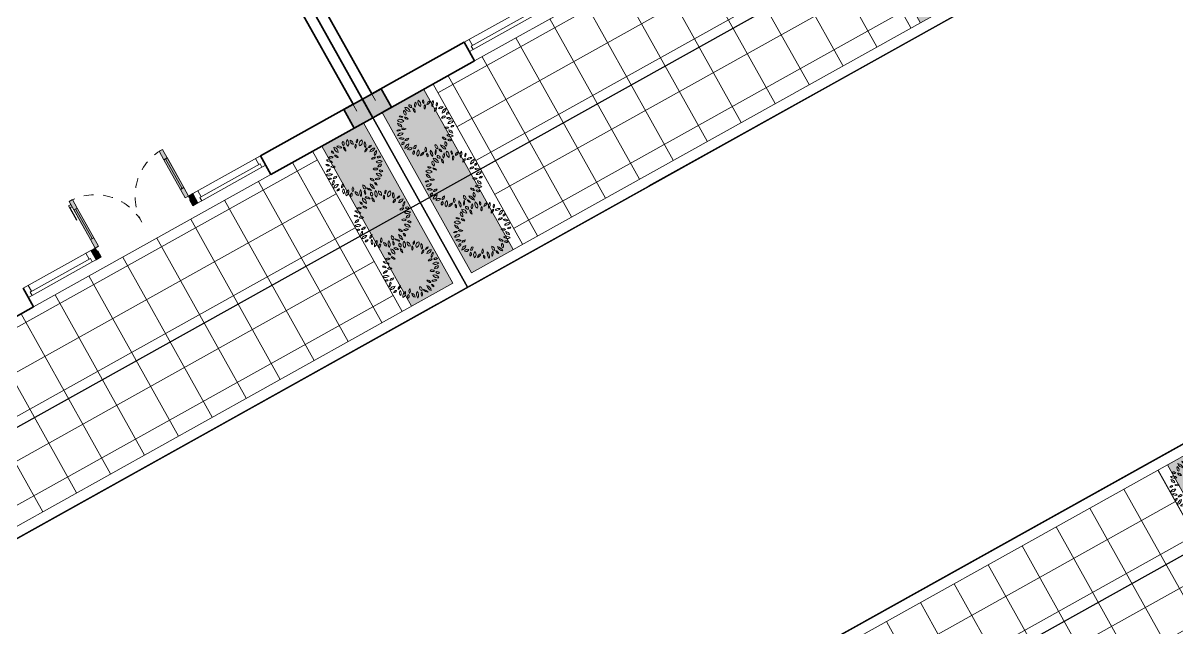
# Model space of a CAD drawing. Header units: millimetres. Extents: x 567980 to 569372, y 2065777 to 2066674.
# Drawn here: x 569128.49 to 569140.37, y 2066331.89 to 2066338.13 of the extents above; entities that cross this region are included whole.
import ezdxf

# ---------------------------------------------------------------- set-up
doc = ezdxf.new("R2010")
doc.units = ezdxf.units.MM
doc.linetypes.add('CENTER', pattern=[3, 1.5, -0.5, 0.5, -0.5])
doc.linetypes.add('HIDDEN', pattern=[0.75, 0.5, -0.25])
for name, color, linetype, lineweight in [('A-CAY', 76, 'Continuous', 13), ('A-COT VACH', 2, 'Continuous', 35), ('A-CUA', 25, 'Continuous', 5), ('A-HATCH', 251, 'Continuous', 5), ('A-NET THAY', 125, 'Continuous', 18), ('A-TRUC', 250, 'CENTER', 5), ('A-TUONG', 255, 'Continuous', 35), ('boDnv', 54, 'Continuous', 25)]:
    doc.layers.add(name, color=color, linetype=linetype, lineweight=lineweight)
for name, color, linetype in [('ChiaLo', 128, 'CENTER'), ('datOlienke', 42, 'Continuous'), ('LoLK', 6, 'Continuous'), ('RANHGIOI', 2, 'HIDDEN'), ('ViaHeS', 32, 'Continuous')]:
    doc.layers.add(name, color=color, linetype=linetype)
doc.styles.add('rms', font='romans.shx', dxfattribs={"width": 0.7, "bigfont": 'vns.shx'})
doc.linetypes.add('ADL', pattern='A,0.125,-0.15,["++",rms,S=0.5,R=0,X=0,Y=-0.2245],-1.35,1.125', length=2.75)

# ---------------------------------------------------------------- blocks, each defined once
blk = doc.blocks.new('NEN')
at = {"layer": 'boDnv', "color": 10, "linetype": 'ADL', "ltscale": 0.25}
for points in [[(447.024, -28.766, 0.001711), (440.579, -16.796), (434.623, -15.073), (276.129, -103.512), (274.235, -109.654), (280.307, -121.793)], [(453.046, -54.034), (455.698, -45.19, 0.001456), (450.312, -34.947), (283.441, -128.06), (289.631, -140.435), (295.361, -142.147), (300.824, -138.974)]]:
    blk.add_lwpolyline(points, format="xyb", close=True, dxfattribs=at)
at = {"layer": 'ChiaLo', "ltscale": 5}
for points in [[(425.843, -18.827), (435.588, -36.292)], [(448.369, -29.161), (362.235, -77.223), (352.49, -59.758)], [(450.717, -33.576), (364.672, -81.589), (374.417, -99.054)]]:
    blk.add_lwpolyline(points, dxfattribs=at)
at = {"layer": 'datOlienke'}
for points in [[(448.369, -29.161, 0.001887), (441.258, -15.951), (434.5, -13.997), (275.291, -102.834), (273.162, -109.742), (279.88, -123.176)], [(453.888, -54.71), (456.773, -45.088, 0.001636), (450.717, -33.576), (282.119, -127.653), (288.93, -141.269), (295.49, -143.229), (301.319, -139.843)]]:
    blk.add_lwpolyline(points, format="xyb", close=True, dxfattribs=at)
at = {"layer": 'LoLK'}
for points in [[(431.083, -15.903), (425.843, -18.827), (435.588, -36.292), (440.828, -33.368)], [(425.843, -18.827), (420.604, -21.751), (430.349, -39.216), (435.588, -36.292)], [(443.264, -37.735), (438.025, -40.658), (447.77, -58.123), (453.01, -55.2)]]:
    blk.add_lwpolyline(points, close=True, dxfattribs=at)
at = {"layer": 'RANHGIOI', "color": 1, "ltscale": 9, "const_width": 1}
blk.add_lwpolyline([(-499.271, -471.636), (-50.48, -321.024, 0.050684), (130.425, -239.135), (301.319, -139.843), (460, -51.299, 0.006594), (435.293, -5.051), (303.078, 234.769), (284.672, 225.077), (-55.993, 76.586), (-56.839, 76.223, -0.005137), (-90.743, 62.093)], format="xyb", dxfattribs=at)
at = {"layer": 'ViaHeS'}
blk.add_lwpolyline([(441.258, -15.951), (434.5, -13.997), (275.291, -102.834), (273.162, -109.742), (288.93, -141.269), (295.49, -143.229), (301.319, -139.843), (453.888, -54.71), (456.773, -45.088, 0.004151)], format="xyb", close=True, dxfattribs=at)
blk.add_lwpolyline([(450.717, -33.576), (448.369, -29.161), (279.88, -123.176), (282.119, -127.653), (450.717, -33.576)], dxfattribs=at)
blk = doc.blocks.new('NEN A')
at = {"layer": 'datOlienke'}
for points in [[(7.63, 25, 0.001887), (7.857, 40), (2.908, 45), (-179.409, 45), (-184.635, 40.005), (-185.313, 25)], [(0, 0), (7.208, 6.997, 0.001636), (7.529, 20), (-185.54, 20), (-186.227, 4.791), (-181.454, -0.117), (-174.714, 0)]]:
    blk.add_lwpolyline(points, format="xyb", close=True, dxfattribs=at)
at = {"layer": 'LoLK'}
for points in [[(-7.005, 45), (-13.005, 45), (-13.005, 25), (-7.005, 25)], [(-1.005, 45), (-7.005, 45), (-7.005, 25), (-1.005, 25)], [(-1.005, 20), (-7.005, 20), (-7.005, 0), (-1.005, 0)]]:
    blk.add_lwpolyline(points, close=True, dxfattribs=at)
blk = doc.blocks.new('*U308')
h = blk.add_hatch(color=254)
h.dxf.hatch_style = 1
h.paths.add_polyline_path([(22, 345), (22, 514), (50, 514), (50, 486), (27, 486), (27, 345)])
h = blk.add_hatch(color=253)
h.dxf.hatch_style = 1
h.paths.add_polyline_path([(50, 450), (90, 450), (90, 550), (50, 550)])
h.paths.add_polyline_path([(50, 100), (90, 100), (90, 0), (50, 0)])
h = blk.add_hatch(color=253)
h.dxf.hatch_style = 1
h.paths.add_polyline_path([(1150, 100), (1110, 100), (1110, 0), (1150, 0)])
h.paths.add_polyline_path([(1150, 450), (1110, 450), (1110, 550), (1150, 550)])
h = blk.add_hatch(color=254)
h.dxf.hatch_style = 1
h.paths.add_polyline_path([(50, 450), (90, 450), (90, 100), (50, 100)])
h = blk.add_hatch(color=254)
h.dxf.hatch_style = 1
h.paths.add_polyline_path([(1110, 450), (1150, 450), (1150, 100), (1110, 100)])
h = blk.add_hatch(color=253)
h.dxf.hatch_style = 1
h.paths.add_polyline_path([(0, 0), (50, 0), (50, -40), (60, -40), (60, -110), (0, -110)])
h = blk.add_hatch(color=253)
h.dxf.hatch_style = 1
h.paths.add_polyline_path([(1200, 0), (1150, 0), (1150, -40), (1140, -40), (1140, -110), (1200, -110)])
at = {"linetype": 'Continuous'}
blk.add_line((70, 100), (70, 450), dxfattribs=at)
for p, q in [((90, 450), (90, 100)), ((1110, 450), (1110, 100)), ((1130, 100), (1130, 450))]:
    blk.add_line(p, q)
for points in [[(22, 345), (22, 514), (50, 514), (50, 486), (27, 486), (27, 345)], [(50, 450), (90, 450), (90, 100), (50, 100)], [(1110, 450), (1150, 450), (1150, 100), (1110, 100)], [(0, 0), (50, 0), (50, -40), (60, -40), (60, -110), (0, -110)], [(1200, 0), (1150, 0), (1150, -40), (1140, -40), (1140, -110), (1200, -110)]]:
    blk.add_lwpolyline(points, close=True)
for points in [[(50, 450), (90, 450), (90, 550), (50, 550), (50, 450)], [(1150, 450), (1110, 450), (1110, 550), (1150, 550), (1150, 450)], [(50, 453), (50, 100)], [(1150, 453), (1150, 100)], [(50, 100), (90, 100), (90, 0), (50, 0), (50, 100)], [(1150, 100), (1110, 100), (1110, 0), (1150, 0), (1150, 100)]]:
    blk.add_lwpolyline(points)
at = {"linetype": 'HIDDEN', "ltscale": 30}
for points in [[(600, 0, 0.414214), (50, 550, 0.414214)], [(600, 0, -0.414214), (1150, 550, -0.414214)]]:
    blk.add_lwpolyline(points, format="xyb", dxfattribs=at)
blk = doc.blocks.new('*U295')
at = {"ltscale": 10}
for p, q in [((800, 0), (0, 0)), ((755, -70), (45, -70)), ((755, -110), (45, -110))]:
    blk.add_line(p, q, dxfattribs=at)
for points in [[(0, -110), (45, -110), (45, -70), (60, -70), (60, 0), (0, 0)], [(800, -110), (755, -110), (755, -70), (740, -70), (740, 0), (800, 0)]]:
    blk.add_lwpolyline(points, close=True, dxfattribs=at)
blk = doc.blocks.new('cot 220')
at = {"layer": 'A-COT VACH'}
h = blk.add_hatch(color=256, dxfattribs=at)
h.dxf.hatch_style = 1
h.paths.add_polyline_path([(110, 110), (-110, 110), (-110, -110), (110, -110)])
blk.add_lwpolyline([(-110, -110), (110, -110), (110, 110), (-110, 110)], close=True, dxfattribs=at)
blk = doc.blocks.new('mb-cay40')
at = {"color": 0, "linetype": 'ByBlock'}
for centre, radius, start, end in [((-427, 694), 54.1, 146.8151, 244.0193), ((-496, 675), 54.1, 326.8151, 64.0193), ((-300, 710), 100, 149.4737, 231.7586), ((-448, 683), 100, 329.4737, 51.7586), ((-231, 779), 98.1, 192.306, 259.6849), ((-344, 662), 98.1, 12.306, 79.6849), ((-136, 737), 62.9, 125.4093, 202.7101), ((-231, 764), 62.9, 305.4093, 22.7101), ((16, 684), 137, 133.8117, 194.3077), ((-211, 749), 137, 313.8117, 14.3077), ((113, 711), 137, 163.4642, 212.7906), ((-134, 676), 137, 343.4642, 32.7906), ((-654, 503), 44.2, 163.4933, 274.4697), ((-693, 471), 44.2, 343.4933, 94.4697), ((-542, 597), 98.1, 183.3189, 263.1904), ((-651, 494), 98.1, 3.3189, 83.1904), ((-554, 556), 69.9, 25.4537, 116.6852), ((-522, 648), 69.9, 205.4537, 296.6852), ((-390, 597), 66.9, 168.8066, 257.6391), ((-470, 545), 66.9, 348.8066, 77.6391), ((-148, 638), 79.7, 145.5248, 220.8327), ((-273, 631), 79.7, 325.5248, 40.8327), ((49, 562), 68.8, 103.8914, 198.9039), ((-33, 607), 68.8, 283.8914, 18.9039), ((138, 616), 80.6, 104.1004, 168.465), ((40, 710), 80.6, 284.1004, 348.465), ((230, 506), 141, 100.3005, 160.4476), ((72, 692), 141, 280.3005, 340.4476), ((260, 521), 76.9, 122.5817, 207.18), ((150, 551), 76.9, 302.5817, 27.18), ((300, 426), 53.5, 59.9815, 155.6676), ((-743, 226), 96, 30.9482, 110.5784), ((-695, 365), 96, 210.9482, 290.5784), ((-680, 301), 102, 69.7201, 135.6489), ((-718, 468), 102, 249.7201, 315.6489), ((-620, 357), 75.8, 22.5723, 98.3335), ((-561, 461), 75.8, 202.5723, 278.3335), ((213, 369), 79.6, 86.0282, 161.3698), ((143, 474), 79.6, 266.0282, 341.3698), ((320, 284), 110, 64.7353, 140.5781), ((282, 453), 110, 244.7353, 320.5781), ((278, 494), 53.5, 239.9815, 335.6676), ((359, 242), 79.1, 90.2529, 173.5221), ((280, 330), 79.1, 270.2529, 353.5221), ((-767, 152), 75.6, 44.2576, 108.5927), ((-736, 277), 75.6, 224.2576, 288.5927), ((-787, 176), 111, 280.8762, 345.4479), ((-659, 40), 111, 100.8762, 165.4479), ((-690, -39), 87.4, 54.9745, 151.3792), ((-716, 74), 87.4, 234.9745, 331.3792), ((-638, 119), 83.9, 60.5095, 129.292), ((-649, 257), 83.9, 240.5095, 309.292), ((159, -75), 77.3, 28.8072, 103.9199), ((208, 37), 77.3, 208.8072, 283.9199), ((243, 141), 78, 58.8748, 131.2135), ((232, 267), 78, 238.8748, 311.2135), ((314, -59), 90.4, 71.3712, 141.7535), ((272, 83), 90.4, 251.3712, 321.7535), ((293, 25), 97.6, 29.1952, 106.7189), ((350, 166), 97.6, 209.1952, 286.7189), ((344, 142), 53.6, 28.1981, 112.1918), ((371, 217), 53.6, 208.1981, 292.1918), ((-675, -123), 70, 71.8192, 140.0818), ((-707, -12), 70, 251.8192, 320.0818), ((-557, -163), 78, 113.4753, 203.456), ((-660, -123), 78, 293.4753, 23.456), ((-617, 21), 75, 267.1724, 337.2365), ((-551, -83), 75, 87.1724, 157.2365), ((-605, -147), 107, 271.6328, 352.0268), ((-496, -269), 107, 91.6328, 172.0268), ((-342, -221), 95.9, 122.8873, 186.7253), ((-489, -152), 95.9, 302.8873, 6.7253), ((-133, -236), 75.4, 148.7877, 221.5977), ((-253, -247), 75.4, 328.7877, 41.5977), ((-19, -211), 70.3, 353.65, 74.6514), ((70, -151), 70.3, 173.65, 254.6514), ((113, -290), 96.7, 38.6962, 106.2415), ((162, -137), 96.7, 218.6962, 286.2415), ((133, -213), 116, 6.5487, 76.8911), ((275, -87), 116, 186.5487, 256.8911), ((243, -118), 50.7, 359.2557, 87.6287), ((296, -68), 50.7, 179.2557, 267.6287), ((-473, -294), 49.3, 76.5419, 193.4774), ((-509, -257), 49.3, 256.5419, 13.4774), ((-314, -281), 91.1, 159.117, 230.3606), ((-457, -318), 91.1, 339.117, 50.3606), ((-220, -348), 109, 122.117, 201.7275), ((-379, -297), 109, 302.117, 21.7275), ((-170, -364), 62.5, 129.7475, 206.0709), ((-267, -343), 62.5, 309.7475, 26.0709), ((-160, -372), 84.6, 5.3196, 80.419), ((-61, -281), 84.6, 185.3196, 260.419), ((100, -278), 148, 165.2071, 218.3217), ((-159, -332), 148, 345.2071, 38.3217), ((110, -276), 64.3, 156.7754, 231.288), ((11, -301), 64.3, 336.7754, 51.288)]:
    blk.add_arc(centre, radius, start, end, dxfattribs=at)
blk = doc.blocks.new('*U312')
at = {"layer": 'A-CAY', "xscale": 0.0005000000000000001, "yscale": 0.0005000000000000001, "zscale": 0.0005000000000000001, "rotation": 296.5718179110141}
blk.add_blockref('mb-cay40', (-0.044, -0.134), dxfattribs=at)
blk = doc.blocks.new('*U313')
at = {"layer": 'A-NET THAY', "color": 0, "linetype": 'ByBlock', "lineweight": -2, "transparency": 16777216}
for p in [(0, 0), (0.6, 0), (1.2, 0)]:
    blk.add_blockref('*U312', p, dxfattribs=at)
blk = doc.blocks.new('*U314')
at = {"layer": 'A-CAY', "xscale": 0.0005, "yscale": 0.0005, "zscale": 0.0005, "rotation": 296.5718179110141}
blk.add_blockref('mb-cay40', (-0.044, -0.134), dxfattribs=at)
blk = doc.blocks.new('*U315')
at = {"layer": 'A-NET THAY', "color": 0, "linetype": 'ByBlock', "lineweight": -2, "transparency": 16777216}
for p in [(0, 0), (0.6, 0), (1.2, 0)]:
    blk.add_blockref('*U314', p, dxfattribs=at)
blk = doc.blocks.new('MBT1 A1')
at = {"layer": 'A-HATCH', "true_color": 0x46cb3a}
h = blk.add_hatch(dxfattribs=at)
h.set_pattern_fill('CROSS', color=95, scale=0.2, angle=-63.4282, double=1)
h.set_pattern_definition([(296.571818, (-410.51707, -66.48982), (0.0670846797, -0.022352757), [0.025, -0.075]), (26.571818, (-410.522656, -66.50659), (0.022352757, 0.0670846797), [0.025, -0.075])])
h.paths.add_polyline_path([(0.6, -0.11), (0.11, -0.11), (0.11, -2), (0.22, -2), (0.6, -2)])
h.paths.add_polyline_path([(5.89, -0.11), (5.4, -0.11), (5.4, -2), (5.89, -2)])
at = {"layer": 'A-HATCH'}
h = blk.add_hatch(dxfattribs=at)
h.set_pattern_fill('SQRTMPLT', color=256, scale=0.4, pattern_type=2)
h.set_pattern_definition([(6e-15, (-410.51707, -66.48982), (-3e-17, 0.4), []), (90, (-410.51707, -66.48982), (-0.4, 0), [])])
h.paths.add_polyline_path([(4.8, -2), (5.29, -2), (5.29, -0.11), (0.71, -0.11), (0.71, -2), (2, -2)])
at = {"layer": 'A-NET THAY', "ltscale": 100}
blk.add_line((2, -2), (4.8, -2), dxfattribs=at)
at = {"layer": 'A-NET THAY'}
for points in [[(0, -2), (0, 0), (6, 0), (6, -2)], [(0.11, -2), (0.11, -0.11), (5.89, -0.11), (5.89, -2)], [(0.6, -2), (0.6, -0.11)], [(0.71, -2), (0.71, -0.11)], [(5.29, -0.11), (5.29, -2)], [(5.4, -0.11), (5.4, -2)]]:
    blk.add_lwpolyline(points, dxfattribs=at)
at = {"layer": 'A-TRUC', "ltscale": 0.5}
blk.add_line((5.89, -16.89), (5.89, -2.11), dxfattribs=at)
at = {"layer": 'A-TUONG'}
for p, q in [((0, -2), (2, -2)), ((2, -2.22), (2, -2)), ((4.8, -2.22), (4.8, -2)), ((4.8, -2), (6, -2)), ((6, -17.11), (6, -2)), ((4.8, -2.22), (5.89, -2.22)), ((5.89, -12.28), (5.89, -2.22))]:
    blk.add_line(p, q, dxfattribs=at)
at = {"layer": 'A-TUONG', "ltscale": 100}
blk.add_line((4.8, -2.22), (5.89, -2.22), dxfattribs=at)
at = {"layer": 'A-COT VACH', "xscale": 0.001, "yscale": 0.001, "zscale": 0.001}
blk.add_blockref('cot 220', (5.89, -2.11), dxfattribs=at)
at = {"layer": 'A-CUA', "yscale": 0.0009999999999999998, "rotation": 180}
for name, p, xscale, zscale in [('*U295', (2, -2.22), -0.0009999999999999998, 0.001), ('*U308', (2.8, -2.22), -0.0009999999999999998, 0.001), ('*U295', (4.8, -2.22), 0.0009999999999999998, 0.0009999999999999998)]:
    blk.add_blockref(name, p, dxfattribs=dict(at, xscale=xscale, zscale=zscale))
at = {"layer": 'A-NET THAY', "rotation": 90}
blk.add_blockref('*U313', (0.419, -1.64), dxfattribs=at)
at = {"layer": 'A-NET THAY', "extrusion": (0, 0, -1), "zscale": -1, "rotation": 90}
blk.add_blockref('*U315', (-5.581, -1.64), dxfattribs=at)
blk = doc.blocks.new('MBT1 A')
at = {"layer": 'LoLK'}
blk.add_blockref('NEN A', (0, 0), dxfattribs=at)
at = {"layer": 'LoLK', "xscale": -1, "rotation": 180}
blk.add_blockref('MBT1 A1', (-13.005, 25), dxfattribs=at)
at = {"layer": 'LoLK', "rotation": 180}
blk.add_blockref('MBT1 A1', (-1.005, 25), dxfattribs=at)
at = {"layer": 'LoLK', "xscale": -0.9999999999999999}
blk.add_blockref('MBT1 A1', (-1.005, 20), dxfattribs=at)

msp = doc.modelspace()

# ---------------------------------------------------------------- linework, layer by layer
at = {"layer": 'RANHGIOI', "color": 1, "ltscale": 9, "const_width": 1}
msp.add_lwpolyline([(568198.209, 2065900.061), (568647.001, 2066050.673, 0.050684), (568827.906, 2066132.562), (568998.799, 2066231.855), (569157.481, 2066320.398, 0.006594), (569132.774, 2066366.646), (569000.559, 2066606.466), (568982.152, 2066596.774), (568641.488, 2066448.283), (568640.642, 2066447.92, -0.005137), (568606.738, 2066433.79)], format="xyb", dxfattribs=at)

# ---------------------------------------------------------------- next in the draw order: block references
at = {"layer": 'boDnv'}
msp.add_blockref('NEN', (568697.481, 2066371.697), dxfattribs=at)

# ---------------------------------------------------------------- next in the draw order: block references
at = {"layer": 'LoLK', "rotation": 29.16129448356799}
msp.add_blockref('MBT1 A', (569151.368, 2066316.987), dxfattribs=at)

doc.saveas('drawing.dxf')
